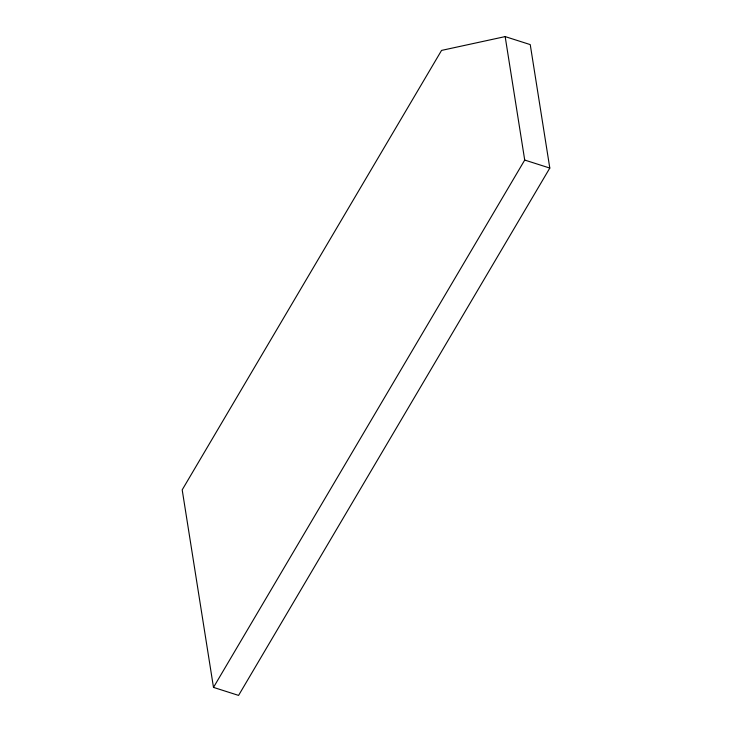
<?xml version="1.0" encoding="UTF-8"?>
<svg xmlns="http://www.w3.org/2000/svg" width="732" height="732" viewBox="0 0 732 732"><rect width="100%" height="100%" fill="white"/><g stroke="black" fill="none" stroke-linecap="round" stroke-linejoin="round"><path stroke-width="1.1" d="M213.488 687.394L524.716 160.061L505.162 36.6L441.552 50.407L182.195 489.854L213.488 687.394L238.577 695.4L549.805 168.067L530.243 44.606L505.162 36.6M524.716 160.061L549.805 168.067"/></g></svg>
